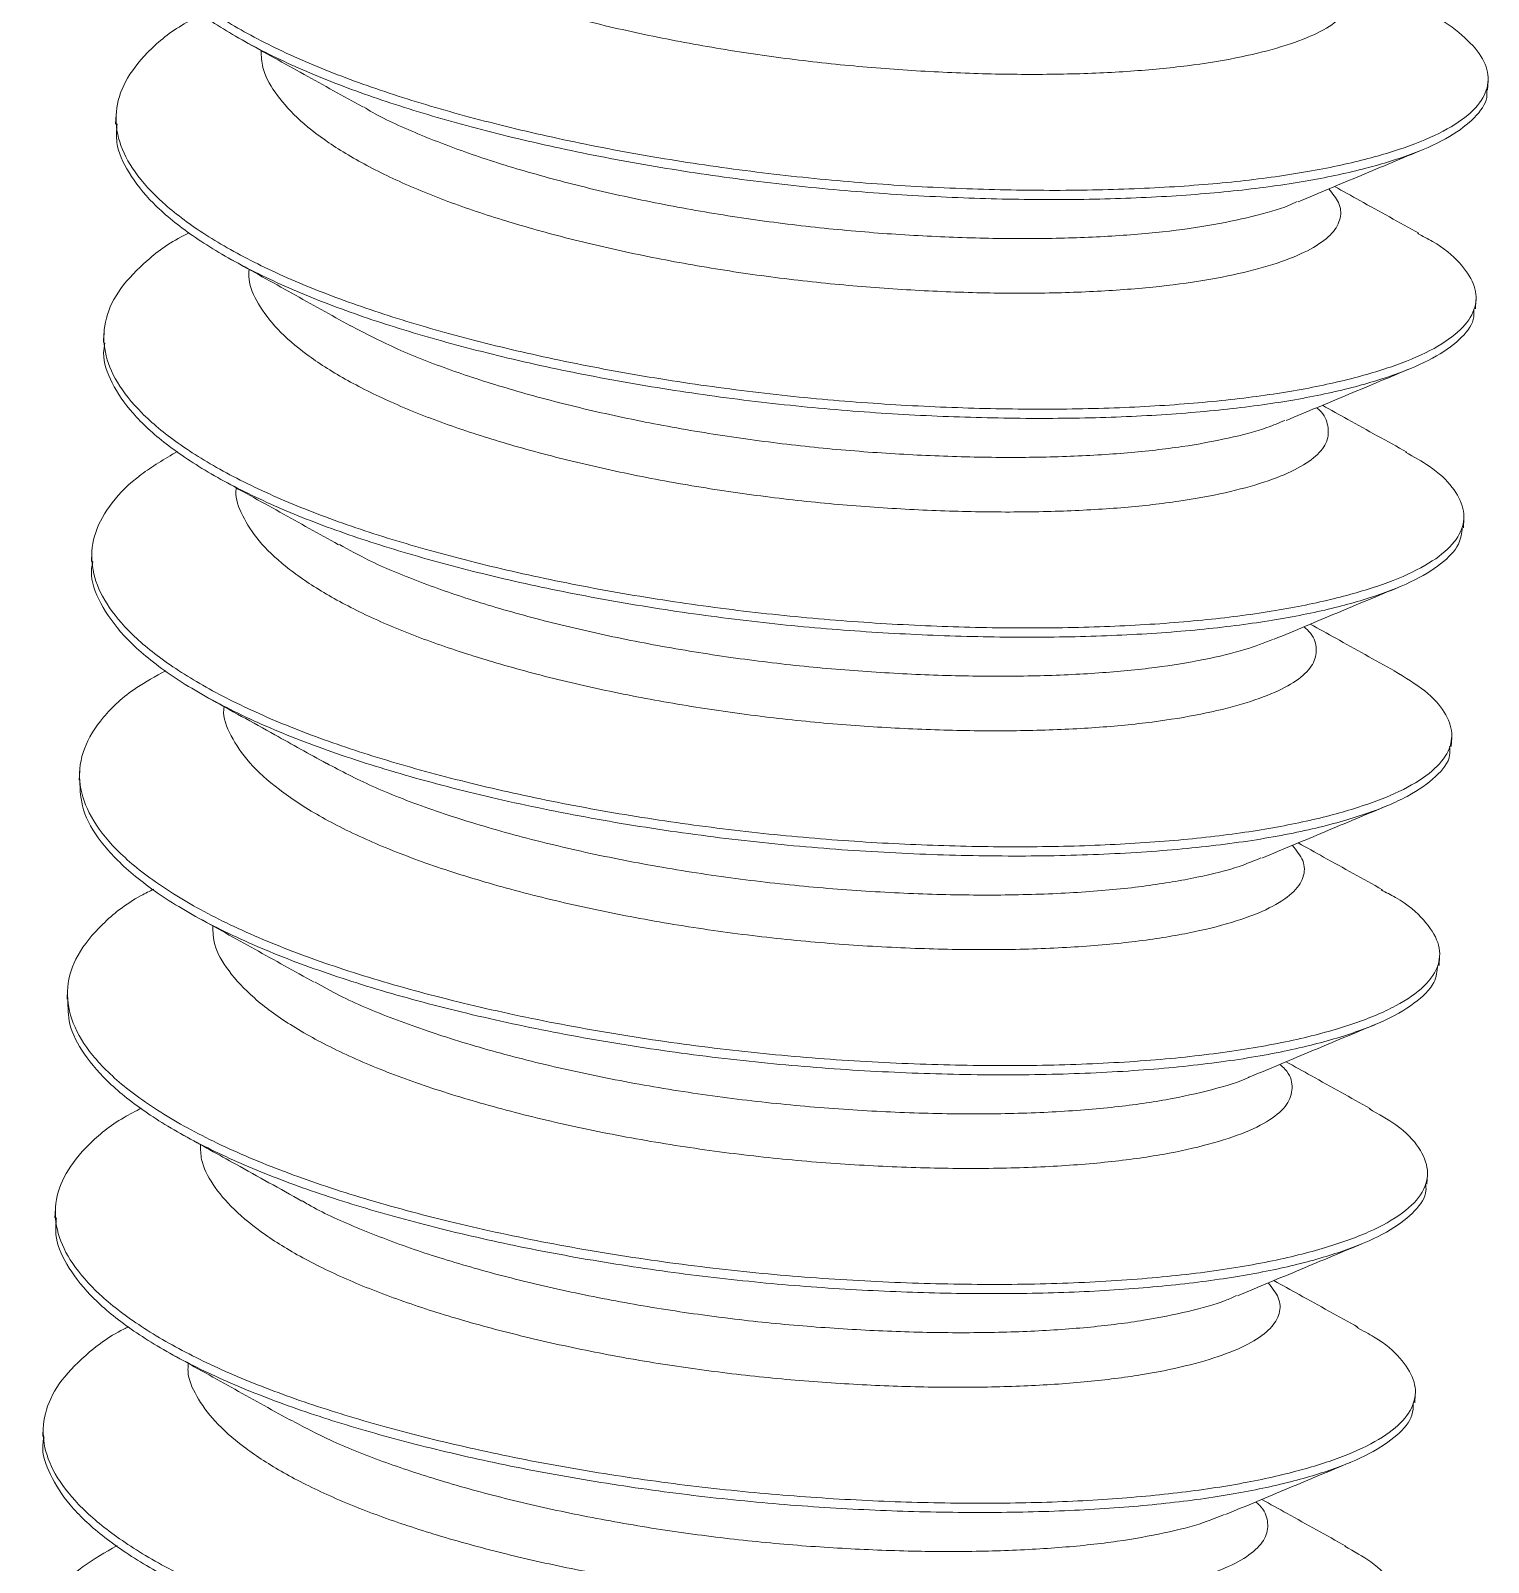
# Model space of a CAD drawing. Header units: millimetres. Extents: x -2.9 to 4.3, y -0.5 to 26.1.
# Drawn here: x -2.33 to 4.07, y 12.63 to 19.35 of the extents above; entities that cross this region are included whole.
import ezdxf

# ---------------------------------------------------------------- set-up
doc = ezdxf.new("R2010")
doc.units = ezdxf.units.MM

msp = doc.modelspace()

# ---------------------------------------------------------------- linework, layer by layer
at = {"color": 7, "linetype": 'Continuous', "lineweight": 15}
for p, q in [((4.0632, 19.0909), (4.0654, 19.1313)), ((-1.952, 18.9837), (-1.9542, 18.9432)), ((4.01, 18.1312), (4.0122, 18.1717)), ((-2.0052, 18.024), (-2.0074, 17.9835)), ((3.9568, 17.1715), (3.959, 17.212)), ((-2.0584, 17.0643), (-2.0606, 17.0238)), ((3.9036, 16.2118), (3.9058, 16.2522)), ((-2.1116, 16.1046), (-2.1139, 16.0641)), ((3.8503, 15.2521), (3.8526, 15.2926)), ((-2.1648, 15.1449), (-2.1671, 15.1044)), ((3.7971, 14.2924), (3.7994, 14.3328)), ((-2.218, 14.1852), (-2.2203, 14.1447)), ((3.7439, 13.3327), (3.7462, 13.3731)), ((-2.2713, 13.2255), (-2.2735, 13.185))]:
    msp.add_line(p, q, dxfattribs=at)
for points, knots in [([(3.8123, 19.4225), (3.8188, 19.4194), (3.8872, 19.3868), (3.9686, 19.3213), (4.0509, 19.2276), (4.0745, 19.1345), (4.0446, 19.0446), (3.9584, 18.9593), (3.8184, 18.8812), (3.6291, 18.8124), (3.3949, 18.7531), (3.1182, 18.706), (2.801, 18.6724), (2.4497, 18.6532), (2.074, 18.6491), (1.6841, 18.6599), (1.285, 18.6848), (0.8805, 18.726), (0.4755, 18.7835), (0.0804, 18.856), (-0.2937, 18.9415), (-0.6388, 19.0376), (-0.9519, 19.1434), (-1.2298, 19.2602), (-1.4674, 19.3863), (-1.6573, 19.5184), (-1.7946, 19.6528), (-1.8782, 19.7865), (-1.9082, 19.9192), (-1.8839, 20.0517), (-1.8019, 20.1804), (-1.6828, 20.2931), (-1.5693, 20.3576), (-1.5211, 20.3849)], [0, 0, 0, 0, 0.003533, 0.037115, 0.070093, 0.103174, 0.136821, 0.170728, 0.204578, 0.238054, 0.270932, 0.304159, 0.337888, 0.37181, 0.405606, 0.438962, 0.471808, 0.505167, 0.538964, 0.572886, 0.606613, 0.639836, 0.672716, 0.706195, 0.740046, 0.773953, 0.807597, 0.840674, 0.873656, 0.907241, 0.941131, 0.975008, 1, 1, 1, 1]), ([(4.0583, 19.0911), (4.0594, 19.0839), (4.0652, 19.0455), (4.0208, 18.9796), (3.9227, 18.8959), (3.7672, 18.8203), (3.5652, 18.7542), (3.3186, 18.6979), (3.0303, 18.6547), (2.7026, 18.625), (2.3433, 18.6101), (1.9628, 18.6102), (1.5698, 18.625), (1.1688, 18.6543), (0.7635, 18.7002), (0.3601, 18.762), (-0.0301, 18.8384), (-0.3965, 18.9272), (-0.7328, 19.0259), (-1.0363, 19.1349), (-1.3036, 19.2546), (-1.5283, 19.3827), (-1.704, 19.5158), (-1.825, 19.6502), (-1.8951, 19.7794), (-1.8975, 19.8629), (-1.8987, 19.9028)], [0, 0, 0, 0, 0.0101184, 0.0536586, 0.0974204, 0.1409909, 0.1839678, 0.2263432, 0.2694273, 0.3130497, 0.3568052, 0.4002813, 0.4430812, 0.4855285, 0.5287612, 0.5724469, 0.616177, 0.6595404, 0.7021465, 0.7447526, 0.7881161, 0.8318461, 0.8755318, 0.9187645, 0.9612119, 1, 1, 1, 1]), ([(3.7558, 18.4624), (3.7784, 18.4508), (3.8592, 18.4095), (3.9441, 18.3353), (4.0098, 18.2413), (4.0185, 18.1491), (3.9727, 18.0602), (3.871, 17.9767), (3.7164, 17.9011), (3.5141, 17.8349), (3.2677, 17.7787), (2.9793, 17.7354), (2.6516, 17.7058), (2.2924, 17.6908), (1.9118, 17.691), (1.5189, 17.7057), (1.1179, 17.735), (0.7125, 17.7809), (0.3091, 17.8428), (-0.0811, 17.9192), (-0.4474, 18.0079), (-0.7837, 18.1067), (-1.0873, 18.2156), (-1.3546, 18.3353), (-1.5793, 18.4635), (-1.7547, 18.5965), (-1.8768, 18.731), (-1.9454, 18.8642), (-1.96, 18.997), (-1.9202, 19.1289), (-1.8217, 19.2559), (-1.7054, 19.3555), (-1.6052, 19.408), (-1.574, 19.4244)], [0, 0, 0, 0, 0.012998, 0.046445, 0.079313, 0.11259, 0.14635, 0.180282, 0.214065, 0.247388, 0.280245, 0.313651, 0.347474, 0.381401, 0.415111, 0.448297, 0.481209, 0.514731, 0.548603, 0.58251, 0.616133, 0.649169, 0.682204, 0.715827, 0.749734, 0.783607, 0.817128, 0.85004, 0.883226, 0.916936, 0.950863, 0.984686, 1, 1, 1, 1]), ([(-1.389, 19.3048), (-1.3017, 19.2564), (-1.1271, 19.1595), (-0.956, 19.0644), (-0.8705, 19.0168)], [0, 0, 0, 0, 0.50021, 1, 1, 1, 1]), ([(4.0031, 18.1316), (4.0035, 18.1157), (4.0045, 18.0688), (3.9455, 17.9956), (3.8307, 17.914), (3.6616, 17.841), (3.4466, 17.7774), (3.1881, 17.7246), (2.8882, 17.6851), (2.5507, 17.6595), (2.1843, 17.6489), (1.7997, 17.6533), (1.4041, 17.6719), (1.0015, 17.7059), (0.5957, 17.7564), (0.1948, 17.8225), (-0.1897, 17.9026), (-0.5478, 17.9944), (-0.8752, 18.0958), (-1.1689, 18.2079), (-1.425, 18.3303), (-1.6362, 18.4602), (-1.7973, 18.5941), (-1.9024, 18.7283), (-1.955, 18.8446), (-1.9498, 18.9155), (-1.9478, 18.9429)], [0, 0, 0, 0, 0.0223784, 0.0660225, 0.1097717, 0.1532139, 0.1959541, 0.238442, 0.2817176, 0.3254191, 0.369137, 0.4124608, 0.4550071, 0.4976759, 0.5410766, 0.5848165, 0.628484, 0.6716714, 0.7140864, 0.7569437, 0.8004514, 0.8442106, 0.8878088, 0.9308421, 0.9732126, 1, 1, 1, 1]), ([(3.2328, 18.6014), (3.325, 18.64), (3.5093, 18.7172), (3.6897, 18.7925), (3.7799, 18.8302)], [0, 0, 0, 0, 0.499729, 1, 1, 1, 1]), ([(3.7616, 18.463), (3.6758, 18.5106), (3.5538, 18.5782), (3.4292, 18.6475), (3.3922, 18.6681)], [0, 0, 0, 0, 0.702537, 1, 1, 1, 1]), ([(3.7029, 17.5027), (3.7395, 17.4825), (3.83, 17.4323), (3.915, 17.3491), (3.9645, 17.2552), (3.958, 17.1639), (3.8963, 17.0762), (3.7793, 16.9948), (3.6107, 16.9217), (3.3956, 16.8582), (3.1371, 16.8054), (2.8372, 16.7659), (2.4997, 16.7403), (2.1333, 16.7296), (1.7487, 16.7341), (1.3531, 16.7526), (0.9505, 16.7866), (0.5447, 16.8371), (0.1439, 16.9033), (-0.2406, 16.9834), (-0.5988, 17.0752), (-0.9261, 17.1765), (-1.2199, 17.2887), (-1.4759, 17.4111), (-1.6873, 17.541), (-1.8479, 17.6748), (-1.9548, 17.8091), (-2.0083, 17.942), (-2.0074, 18.0748), (-1.9521, 18.2059), (-1.8368, 18.3306), (-1.7274, 18.4174), (-1.6436, 18.4584), (-1.6318, 18.4642)], [0, 0, 0, 0, 0.0224948, 0.0557873, 0.0886654, 0.1221208, 0.1559729, 0.1899066, 0.2236021, 0.2567531, 0.2897084, 0.3232747, 0.3571713, 0.3910805, 0.4246842, 0.4576848, 0.4907804, 0.5244438, 0.5583702, 0.5922404, 0.6257382, 0.658637, 0.6918788, 0.725625, 0.7595665, 0.7933829, 0.8267613, 0.8596255, 0.8930005, 0.9268154, 0.960757, 0.9945052, 1, 1, 1, 1]), ([(-1.4422, 18.3451), (-1.3548, 18.2966), (-1.1802, 18.1998), (-1.0091, 18.1046), (-0.9235, 18.057)], [0, 0, 0, 0, 0.500211, 1, 1, 1, 1]), ([(3.9523, 17.1717), (3.9493, 17.1474), (3.9425, 17.0922), (3.8654, 17.0121), (3.7347, 16.9327), (3.5523, 16.8624), (3.3247, 16.8015), (3.0544, 16.7525), (2.7431, 16.7167), (2.3964, 16.6953), (2.0238, 16.6889), (1.6357, 16.6975), (1.2377, 16.72), (0.8338, 16.7588), (0.4282, 16.8138), (0.0309, 16.8841), (-0.3471, 16.9678), (-0.6968, 17.0625), (-1.015, 17.1666), (-1.2985, 17.2819), (-1.5428, 17.4067), (-1.7401, 17.5381), (-1.8865, 17.6724), (-1.9752, 17.8062), (-2.0136, 17.9099), (-2.0038, 17.9681), (-2.0012, 17.9831)], [0, 0, 0, 0, 0.034679, 0.078394, 0.122099, 0.165381, 0.207877, 0.250607, 0.294044, 0.337792, 0.38144, 0.42458, 0.466972, 0.509886, 0.553423, 0.597185, 0.640757, 0.683739, 0.726113, 0.769193, 0.812813, 0.856569, 0.900048, 0.942852, 0.985296, 1, 1, 1, 1]), ([(3.1795, 17.6417), (3.2716, 17.6802), (3.456, 17.7575), (3.6364, 17.8328), (3.7266, 17.8705)], [0, 0, 0, 0, 0.499729, 1, 1, 1, 1]), ([(3.7084, 17.5033), (3.6226, 17.5509), (3.5005, 17.6186), (3.376, 17.6878), (3.3389, 17.7084)], [0, 0, 0, 0, 0.70275, 1, 1, 1, 1]), ([(3.6541, 16.5434), (3.702, 16.5144), (3.7995, 16.4552), (3.8813, 16.3628), (3.915, 16.2694), (3.8931, 16.179), (3.8155, 16.0928), (3.6834, 16.0135), (3.5014, 15.9432), (3.2737, 15.8823), (3.0034, 15.8332), (2.6921, 15.7975), (2.3455, 15.7761), (1.9728, 15.7697), (1.5847, 15.7782), (1.1867, 15.8008), (0.7828, 15.8396), (0.3772, 15.8946), (-0.0201, 15.9649), (-0.3981, 16.0486), (-0.7477, 16.1432), (-1.0659, 16.2474), (-1.3495, 16.3627), (-1.5937, 16.4875), (-1.7912, 16.6189), (-1.9368, 16.7531), (-2.0286, 16.8871), (-2.0668, 17.0199), (-2.0508, 17.1525), (-1.9778, 17.282), (-1.8586, 17.4019), (-1.7392, 17.4729), (-1.683, 17.5064)], [0, 0, 0, 0, 0.031969, 0.065055, 0.098031, 0.131612, 0.165502, 0.199383, 0.232937, 0.265881, 0.299007, 0.33268, 0.366595, 0.400432, 0.433876, 0.466739, 0.500007, 0.533759, 0.567684, 0.601463, 0.634784, 0.667634, 0.70103, 0.734846, 0.768767, 0.802473, 0.835657, 0.868561, 0.902073, 0.935938, 0.96984, 1, 1, 1, 1]), ([(-1.495, 17.3852), (-1.4077, 17.3367), (-1.2331, 17.2399), (-1.062, 17.1447), (-0.9765, 17.0972)], [0, 0, 0, 0, 0.50021, 1, 1, 1, 1]), ([(3.8961, 16.2122), (3.8973, 16.1994), (3.9015, 16.1534), (3.8427, 16.0791), (3.7212, 15.9919), (3.5372, 15.9148), (3.3015, 15.8482), (3.0166, 15.7946), (2.6853, 15.7562), (2.314, 15.7341), (1.9141, 15.7292), (1.4976, 15.7411), (1.0706, 15.7692), (0.6384, 15.8162), (0.2078, 15.8812), (-0.2081, 15.9629), (-0.5964, 16.0586), (-0.9506, 16.1654), (-1.2667, 16.2843), (-1.54, 16.4148), (-1.7618, 16.5537), (-1.9266, 16.6968), (-2.0258, 16.8397), (-2.0681, 16.9487), (-2.0567, 17.0091), (-2.054, 17.0234)], [0, 0, 0, 0, 0.017957, 0.064486, 0.11115, 0.15745, 0.202911, 0.248407, 0.294727, 0.341395, 0.38791, 0.433782, 0.479005, 0.525032, 0.571613, 0.618254, 0.664456, 0.709785, 0.755436, 0.801842, 0.848518, 0.894966, 0.940699, 0.985976, 1, 1, 1, 1]), ([(3.1265, 16.6821), (3.2187, 16.7207), (3.4032, 16.7979), (3.5837, 16.8733), (3.674, 16.911)], [0, 0, 0, 0, 0.499734, 1, 1, 1, 1]), ([(3.6553, 16.5435), (3.5696, 16.591), (3.4475, 16.6587), (3.3229, 16.728), (3.2857, 16.7487)], [0, 0, 0, 0, 0.701904, 1, 1, 1, 1]), ([(3.5957, 15.5832), (3.6175, 15.5722), (3.7023, 15.5296), (3.7895, 15.4518), (3.8554, 15.3514), (3.8559, 15.2535), (3.7943, 15.1597), (3.6695, 15.0727), (3.4864, 14.9955), (3.2505, 14.929), (2.9656, 14.8753), (2.6344, 14.837), (2.263, 14.8149), (1.8631, 14.81), (1.4466, 14.8219), (1.0196, 14.85), (0.5874, 14.8969), (0.1568, 14.962), (-0.2591, 15.0437), (-0.6474, 15.1393), (-1.0016, 15.2462), (-1.3177, 15.3651), (-1.5909, 15.4956), (-1.813, 15.6345), (-1.9768, 15.7775), (-2.0796, 15.9206), (-2.1214, 16.0624), (-2.1017, 16.2038), (-2.016, 16.3412), (-1.8945, 16.4563), (-1.7793, 16.5197), (-1.7354, 16.5439)], [0, 0, 0, 0, 0.012337, 0.048019, 0.083093, 0.118698, 0.154789, 0.190986, 0.2269, 0.262163, 0.297453, 0.333384, 0.369583, 0.405664, 0.441246, 0.476324, 0.512027, 0.548159, 0.584338, 0.620176, 0.655337, 0.690748, 0.726744, 0.76295, 0.798979, 0.834453, 0.869574, 0.905366, 0.941531, 0.977682, 1, 1, 1, 1]), ([(-1.5482, 16.4254), (-1.4505, 16.3713), (-1.2769, 16.275), (-1.1052, 16.1795), (-1.03, 16.1377)], [0, 0, 0, 0, 0.562434, 1, 1, 1, 1]), ([(3.8449, 15.2524), (3.842, 15.227), (3.8352, 15.1688), (3.7494, 15.0844), (3.6028, 15.0008), (3.3982, 14.9279), (3.1429, 14.8658), (2.8396, 14.8181), (2.4915, 14.7859), (2.1076, 14.7705), (1.7001, 14.7722), (1.2789, 14.7903), (0.8493, 14.8256), (0.4165, 14.8797), (-0.0101, 14.9515), (-0.4166, 15.039), (-0.792, 15.1393), (-1.1319, 15.2505), (-1.432, 15.3742), (-1.6862, 15.5085), (-1.8866, 15.6496), (-2.0254, 15.7929), (-2.1064, 15.9314), (-2.1098, 16.021), (-2.1115, 16.064)], [0, 0, 0, 0, 0.036059, 0.082698, 0.129278, 0.175305, 0.220526, 0.266397, 0.312911, 0.359577, 0.405897, 0.451392, 0.496851, 0.543151, 0.589814, 0.636341, 0.682241, 0.727457, 0.773456, 0.820026, 0.866671, 0.912895, 0.958248, 1, 1, 1, 1]), ([(3.0733, 15.7224), (3.1655, 15.761), (3.35, 15.8382), (3.5306, 15.9136), (3.6209, 15.9514)], [0, 0, 0, 0, 0.499736, 1, 1, 1, 1]), ([(3.602, 15.5839), (3.5163, 15.6314), (3.3942, 15.6991), (3.2696, 15.7684), (3.2325, 15.789)], [0, 0, 0, 0, 0.702374, 1, 1, 1, 1]), ([(3.5432, 14.6236), (3.5852, 14.5999), (3.6836, 14.5442), (3.7692, 14.4529), (3.8097, 14.3531), (3.7862, 14.2566), (3.6997, 14.1651), (3.5515, 14.0816), (3.3473, 14.0086), (3.0919, 13.9465), (2.7887, 13.8989), (2.4406, 13.8667), (2.0566, 13.8512), (1.6491, 13.853), (1.2279, 13.871), (0.7983, 13.9064), (0.3655, 13.9605), (-0.061, 14.0323), (-0.4676, 14.1198), (-0.843, 14.2201), (-1.1829, 14.3313), (-1.4829, 14.455), (-1.7372, 14.5893), (-1.9373, 14.7303), (-2.0773, 14.8737), (-2.1565, 15.0161), (-2.1741, 15.1579), (-2.1301, 15.2986), (-2.0183, 15.433), (-1.901, 15.53), (-1.8053, 15.5772), (-1.7862, 15.5865)], [0, 0, 0, 0, 0.02631, 0.061697, 0.096835, 0.13265, 0.168805, 0.204913, 0.240592, 0.275648, 0.311206, 0.347263, 0.383439, 0.419346, 0.454613, 0.489853, 0.525744, 0.561916, 0.597984, 0.633565, 0.668617, 0.704275, 0.740375, 0.776534, 0.812367, 0.847524, 0.882886, 0.918844, 0.955026, 0.991043, 1, 1, 1, 1]), ([(-1.6011, 15.4656), (-1.5152, 15.4179), (-1.3416, 15.3216), (-1.1701, 15.2263), (-1.0834, 15.1781)], [0, 0, 0, 0, 0.49438, 1, 1, 1, 1]), ([(3.7912, 14.2927), (3.7924, 14.283), (3.7971, 14.2422), (3.749, 14.1742), (3.6462, 14.0911), (3.4868, 14.0162), (3.2811, 13.9508), (3.0312, 13.8955), (2.7397, 13.8533), (2.4091, 13.8247), (2.0478, 13.811), (1.666, 13.8124), (1.2723, 13.8282), (0.8708, 13.8588), (0.4653, 13.906), (0.0625, 13.969), (-0.3262, 14.0465), (-0.6902, 14.1361), (-1.0241, 14.2356), (-1.3249, 14.3454), (-1.5891, 14.4659), (-1.8101, 14.5946), (-1.9817, 14.7279), (-2.0983, 14.8623), (-2.1632, 14.9878), (-2.1632, 15.0678), (-2.1632, 15.1042)], [0, 0, 0, 0, 0.013546, 0.057118, 0.10088, 0.144417, 0.187331, 0.229723, 0.272863, 0.316511, 0.360259, 0.403696, 0.446426, 0.488922, 0.532205, 0.575909, 0.619625, 0.662942, 0.705479, 0.748159, 0.791566, 0.835307, 0.878972, 0.922152, 0.964562, 1, 1, 1, 1]), ([(3.0201, 14.7626), (3.1123, 14.8013), (3.2969, 14.8786), (3.4775, 14.954), (3.5679, 14.9917)], [0, 0, 0, 0, 0.4997393, 1, 1, 1, 1]), ([(3.5487, 14.6242), (3.4631, 14.6717), (3.341, 14.7394), (3.2164, 14.8087), (3.1793, 14.8293)], [0, 0, 0, 0, 0.702091, 1, 1, 1, 1]), ([(3.4893, 13.6639), (3.5161, 13.6499), (3.6, 13.6061), (3.6853, 13.5294), (3.7464, 13.4354), (3.7508, 13.3434), (3.7006, 13.2548), (3.5945, 13.1719), (3.436, 13.097), (3.2301, 13.0316), (2.9803, 12.9763), (2.6887, 12.9341), (2.3581, 12.9055), (1.9968, 12.8918), (1.615, 12.8931), (1.2213, 12.909), (0.8198, 12.9395), (0.4143, 12.9868), (0.0116, 13.0498), (-0.3772, 13.1273), (-0.7412, 13.2169), (-1.075, 13.3163), (-1.3759, 13.4262), (-1.6401, 13.5467), (-1.8611, 13.6753), (-2.0324, 13.8087), (-2.1503, 13.9431), (-2.2146, 14.0762), (-2.2249, 14.209), (-2.1807, 14.3407), (-2.0776, 14.4671), (-1.9628, 14.563), (-1.8668, 14.6123), (-1.8408, 14.6257)], [0, 0, 0, 0, 0.015664, 0.04907, 0.081928, 0.115257, 0.149045, 0.182979, 0.216739, 0.250016, 0.282887, 0.31634, 0.350186, 0.384109, 0.417791, 0.450926, 0.483878, 0.517441, 0.55133, 0.585229, 0.618818, 0.651803, 0.684898, 0.718557, 0.752476, 0.786334, 0.819817, 0.852704, 0.885944, 0.919685, 0.953618, 0.987422, 1, 1, 1, 1]), ([(-1.6541, 14.5058), (-1.5782, 14.4636), (-1.4046, 14.3674), (-1.2333, 14.2721), (-1.1369, 14.2185)], [0, 0, 0, 0, 0.437507, 1, 1, 1, 1]), ([(3.7373, 13.3331), (3.737, 13.3148), (3.7361, 13.2656), (3.6724, 13.1904), (3.553, 13.1093), (3.3801, 13.0371), (3.1617, 12.9743), (2.8998, 12.9225), (2.5967, 12.8841), (2.2565, 12.8596), (1.8883, 12.8501), (1.5027, 12.8557), (1.1064, 12.8754), (0.7034, 12.9108), (0.2975, 12.9625), (-0.1024, 13.0298), (-0.4852, 13.111), (-0.8409, 13.2036), (-1.1658, 13.3057), (-1.4567, 13.4188), (-1.7095, 13.5419), (-1.9169, 13.6722), (-2.0739, 13.8062), (-2.1744, 13.9403), (-2.2227, 14.0531), (-2.2159, 14.1204), (-2.2135, 14.1444)], [0, 0, 0, 0, 0.02582, 0.069487, 0.113227, 0.156628, 0.199296, 0.241843, 0.285166, 0.328884, 0.372586, 0.415861, 0.458349, 0.501089, 0.544532, 0.588281, 0.631925, 0.675058, 0.717446, 0.760369, 0.803911, 0.847673, 0.891241, 0.934213, 0.976589, 1, 1, 1, 1]), ([(2.9667, 13.8029), (3.059, 13.8415), (3.2436, 13.9188), (3.4243, 13.9943), (3.5147, 14.032)], [0, 0, 0, 0, 0.499742, 1, 1, 1, 1]), ([(3.4955, 13.6645), (3.4098, 13.712), (3.2878, 13.7797), (3.1632, 13.849), (3.1261, 13.8696)], [0, 0, 0, 0, 0.702256, 1, 1, 1, 1]), ([(3.4372, 12.7045), (3.4774, 12.6818), (3.5703, 12.629), (3.6548, 12.5431), (3.6999, 12.4493), (3.6891, 12.3583), (3.6229, 12.271), (3.5017, 12.1901), (3.3293, 12.1178), (3.1107, 12.0551), (2.8488, 12.0033), (2.5457, 11.9649), (2.2055, 11.9404), (1.8373, 11.9309), (1.4517, 11.9365), (1.0554, 11.9562), (0.6524, 11.9915), (0.2466, 12.0433), (-0.1534, 12.1106), (-0.5361, 12.1918), (-0.8919, 12.2844), (-1.2167, 12.3865), (-1.5076, 12.4995), (-1.7605, 12.6226), (-1.968, 12.753), (-2.1244, 12.887), (-2.2271, 13.0212), (-2.2763, 13.154), (-2.2711, 13.2867), (-2.2114, 13.4175), (-2.0914, 13.5416), (-1.9841, 13.6252), (-1.9048, 13.6633), (-1.8983, 13.6665)], [0, 0, 0, 0, 0.025244, 0.058478, 0.091368, 0.124857, 0.158718, 0.192636, 0.22629, 0.259377, 0.292369, 0.325964, 0.359865, 0.393753, 0.42731, 0.460257, 0.493399, 0.527086, 0.561011, 0.594854, 0.628301, 0.66117, 0.694454, 0.728219, 0.762153, 0.795937, 0.829259, 0.862119, 0.895531, 0.929359, 0.963288, 0.996999, 1, 1, 1, 1]), ([(-1.7074, 13.5461), (-1.6204, 13.4978), (-1.4463, 13.4013), (-1.2756, 13.3063), (-1.1903, 13.2589)], [0, 0, 0, 0, 0.500194, 1, 1, 1, 1]), ([(3.6877, 12.3731), (3.6833, 12.3464), (3.6738, 12.289), (3.591, 12.207), (3.4559, 12.1282), (3.2698, 12.0587), (3.0388, 11.9986), (2.7652, 11.9506), (2.4508, 11.916), (2.1017, 11.8957), (1.7275, 11.8905), (1.3384, 11.9002), (0.9398, 11.924), (0.5356, 11.964), (0.1303, 12.0203), (-0.2659, 12.0918), (-0.6419, 12.1764), (-0.9892, 12.2718), (-1.3048, 12.3768), (-1.5854, 12.4929), (-1.8263, 12.6184), (-2.0196, 12.7501), (-2.1618, 12.8845), (-2.246, 13.0182), (-2.281, 13.1184), (-2.2704, 13.1731), (-2.2682, 13.1846)], [0, 0, 0, 0, 0.038126, 0.081856, 0.125542, 0.168775, 0.211222, 0.254022, 0.297498, 0.341253, 0.384876, 0.42796, 0.470335, 0.513312, 0.556882, 0.600644, 0.644184, 0.687102, 0.729493, 0.772629, 0.816276, 0.860024, 0.903464, 0.946199, 0.988691, 1, 1, 1, 1]), ([(2.9135, 12.8432), (3.0057, 12.8818), (3.1904, 12.9591), (3.3711, 13.0346), (3.4616, 13.0724)], [0, 0, 0, 0, 0.499745, 1, 1, 1, 1]), ([(3.4419, 12.705), (3.3563, 12.7525), (3.2344, 12.8201), (3.1099, 12.8893), (3.0729, 12.9099)], [0, 0, 0, 0, 0.702406, 1, 1, 1, 1]), ([(3.388, 11.7452), (3.39, 11.7442), (3.4547, 11.7137), (3.5346, 11.6505), (3.6214, 11.5569), (3.6488, 11.4636), (3.623, 11.3734), (3.5409, 11.2877), (3.4047, 11.209), (3.2189, 11.1395), (2.9878, 11.0794), (2.7142, 11.0314), (2.3998, 10.9968), (2.0507, 10.9765), (1.6765, 10.9713), (1.2874, 10.981), (0.8888, 11.0048), (0.4846, 11.0448), (0.0793, 11.1011), (-0.3169, 11.1725), (-0.6929, 11.2572), (-1.0402, 11.3526), (-1.3558, 11.4576), (-1.6364, 11.5737), (-1.8772, 11.6992), (-2.0708, 11.8309), (-2.2121, 11.9653), (-2.2996, 12.0991), (-2.3336, 12.2319), (-2.3133, 12.3644), (-2.2356, 12.4935), (-2.1163, 12.6097), (-1.9999, 12.6773), (-1.9478, 12.7076)], [0, 0, 0, 0, 0.0010873, 0.0347007, 0.0677271, 0.1007534, 0.1343668, 0.1682645, 0.2021277, 0.2356397, 0.2685431, 0.3017196, 0.3354204, 0.3693377, 0.4031518, 0.4365487, 0.4693963, 0.5027101, 0.536484, 0.5704062, 0.6041566, 0.637425, 0.670284, 0.7037219, 0.7375544, 0.7714667, 0.8051391, 0.8382657, 0.8712036, 0.9047519, 0.9386285, 0.9725161, 1, 1, 1, 1])]:
    msp.add_open_spline(points, degree=3, knots=knots, dxfattribs=at)
at = {"color": 8, "linetype": 'Continuous', "lineweight": 15}
for points, knots in [([(3.4179, 19.6163), (3.4305, 19.6034), (3.466, 19.5672), (3.4778, 19.5075), (3.4557, 19.4403), (3.387, 19.3769), (3.2759, 19.3191), (3.1256, 19.2686), (2.9395, 19.2254), (2.7196, 19.1921), (2.4675, 19.1697), (2.1883, 19.1589), (1.8897, 19.1599), (1.5798, 19.1727), (1.2625, 19.1965), (0.9409, 19.2335), (0.6189, 19.2835), (0.3049, 19.3456), (0.0076, 19.418), (-0.2667, 19.4986), (-0.5156, 19.5867), (-0.7364, 19.6839), (-0.9251, 19.7886), (-1.0761, 19.898), (-1.1844, 20.0092), (-1.2529, 20.119), (-1.2625, 20.1909), (-1.2673, 20.2265)], [0, 0, 0, 0, 0.02223, 0.062511, 0.103484, 0.144776, 0.185997, 0.226761, 0.266795, 0.307255, 0.348328, 0.389638, 0.430793, 0.47141, 0.511404, 0.552026, 0.593183, 0.634492, 0.675563, 0.716019, 0.756055, 0.796823, 0.838045, 0.879336, 0.920306, 0.960582, 1, 1, 1, 1]), ([(3.3665, 18.6574), (3.3829, 18.6376), (3.4189, 18.5943), (3.4229, 18.5286), (3.3875, 18.4622), (3.3066, 18.4002), (3.184, 18.3444), (3.0233, 18.2959), (2.8274, 18.2552), (2.5983, 18.225), (2.3378, 18.2057), (2.0523, 18.1982), (1.7498, 18.2027), (1.4375, 18.2185), (1.1187, 18.2458), (0.7965, 18.2866), (0.4758, 18.3402), (0.1656, 18.4054), (-0.1255, 18.4803), (-0.3929, 18.5629), (-0.6341, 18.6536), (-0.8465, 18.7531), (-1.0249, 18.8594), (-1.1646, 18.9697), (-1.2602, 19.0809), (-1.3129, 19.1791), (-1.3152, 19.2398), (-1.3161, 19.2643)], [0, 0, 0, 0, 0.033924, 0.074456, 0.115577, 0.156908, 0.198058, 0.238646, 0.278663, 0.319352, 0.360552, 0.401877, 0.442937, 0.483357, 0.523443, 0.564272, 0.605532, 0.646833, 0.687786, 0.728023, 0.768259, 0.809212, 0.850514, 0.891773, 0.932602, 0.972688, 1, 1, 1, 1]), ([(3.2282, 18.602), (3.2159, 18.5961), (3.1647, 18.5717), (3.0348, 18.5356), (2.8412, 18.4945), (2.6114, 18.4644), (2.3512, 18.4451), (2.0656, 18.4376), (1.7631, 18.4421), (1.4508, 18.4579), (1.1319, 18.4852), (0.8098, 18.526), (0.4891, 18.5796), (0.1789, 18.6447), (-0.1121, 18.7197), (-0.3801, 18.8022), (-0.619, 18.8932), (-0.7827, 18.9659), (-0.854, 19.0093), (-0.8674, 19.0174)], [0, 0, 0, 0, 0.020199, 0.084284, 0.147468, 0.211713, 0.276763, 0.342013, 0.406844, 0.470664, 0.533956, 0.598423, 0.663568, 0.728779, 0.793442, 0.856972, 0.920502, 0.985164, 1, 1, 1, 1]), ([(3.3135, 17.6978), (3.3171, 17.6947), (3.3481, 17.6687), (3.3667, 17.6181), (3.3654, 17.5498), (3.3156, 17.4844), (3.223, 17.424), (3.0891, 17.3702), (2.9182, 17.3238), (2.7128, 17.2858), (2.4745, 17.2587), (2.2062, 17.2427), (1.915, 17.2386), (1.6093, 17.2464), (1.2948, 17.2652), (0.9747, 17.2963), (0.6521, 17.3408), (0.3335, 17.3978), (0.0279, 17.4659), (-0.2567, 17.5432), (-0.517, 17.6278), (-0.7504, 17.7212), (-0.9539, 17.8229), (-1.1216, 17.9306), (-1.2497, 18.0414), (-1.3324, 18.1524), (-1.3724, 18.2399), (-1.3696, 18.2901), (-1.3688, 18.3044)], [0, 0, 0, 0, 0.005333, 0.045364, 0.086099, 0.12732, 0.168639, 0.209668, 0.250032, 0.290157, 0.331028, 0.372302, 0.413592, 0.454509, 0.494689, 0.534985, 0.575975, 0.617286, 0.658528, 0.699315, 0.739371, 0.779846, 0.820937, 0.862266, 0.903443, 0.944084, 0.984097, 1, 1, 1, 1]), ([(3.1745, 17.6424), (3.1493, 17.6315), (3.0823, 17.6027), (2.9304, 17.5634), (2.7264, 17.5251), (2.4877, 17.4981), (2.2195, 17.4821), (1.9283, 17.478), (1.6225, 17.4858), (1.3081, 17.5046), (0.988, 17.5357), (0.6654, 17.5802), (0.3468, 17.6372), (0.0412, 17.7053), (-0.2436, 17.7826), (-0.5032, 17.8672), (-0.7346, 17.9586), (-0.8612, 18.025), (-0.9232, 18.0575)], [0, 0, 0, 0, 0.03841, 0.102136, 0.165485, 0.230013, 0.295177, 0.360366, 0.424965, 0.488402, 0.552021, 0.616735, 0.681957, 0.747071, 0.811466, 0.874706, 0.938607, 1, 1, 1, 1]), ([(3.2583, 16.7372), (3.2682, 16.7279), (3.3026, 16.6953), (3.3176, 16.6389), (3.3026, 16.5713), (3.2406, 16.5071), (3.1359, 16.4484), (2.9913, 16.3967), (2.8104, 16.3523), (2.5956, 16.3174), (2.3482, 16.2933), (2.0727, 16.2806), (1.7765, 16.2799), (1.468, 16.291), (1.1516, 16.3129), (0.8305, 16.3479), (0.5081, 16.396), (0.1923, 16.4563), (-0.1081, 16.5272), (-0.3861, 16.6067), (-0.639, 16.6935), (-0.8643, 16.7894), (-1.0584, 16.8931), (-1.215, 17.002), (-1.3315, 17.1132), (-1.4009, 17.2237), (-1.4312, 17.3014), (-1.4255, 17.3417), (-1.4249, 17.3463)], [0, 0, 0, 0, 0.016195, 0.056361, 0.097266, 0.138549, 0.179821, 0.220693, 0.26082, 0.301169, 0.342187, 0.3835, 0.424719, 0.465456, 0.505485, 0.546007, 0.587121, 0.628447, 0.669594, 0.710181, 0.750193, 0.790873, 0.832065, 0.873386, 0.914444, 0.954863, 0.994942, 1, 1, 1, 1]), ([(3.1242, 16.6824), (3.0842, 16.6668), (2.9993, 16.6339), (2.8231, 16.5918), (2.609, 16.5567), (2.3615, 16.5327), (2.086, 16.52), (1.7898, 16.5193), (1.4813, 16.5303), (1.1649, 16.5523), (0.8438, 16.5872), (0.5214, 16.6353), (0.2056, 16.6957), (-0.0948, 16.7666), (-0.373, 16.846), (-0.6249, 16.933), (-0.828, 17.0174), (-0.9313, 17.0749), (-0.9728, 17.098)], [0, 0, 0, 0, 0.056661, 0.120024, 0.183739, 0.24851, 0.313747, 0.378834, 0.443163, 0.506371, 0.570359, 0.635282, 0.700539, 0.765513, 0.829603, 0.892786, 0.957023, 1, 1, 1, 1]), ([(3.2074, 15.7785), (3.2252, 15.756), (3.263, 15.7083), (3.261, 15.6371), (3.213, 15.5671), (3.1138, 15.5027), (2.9685, 15.4459), (2.781, 15.3972), (2.5546, 15.3589), (2.2914, 15.333), (1.9962, 15.3201), (1.6784, 15.3208), (1.3473, 15.3348), (1.0079, 15.3614), (0.6643, 15.4033), (0.322, 15.4597), (-0.0086, 15.5293), (-0.3172, 15.61), (-0.5988, 15.6993), (-0.85, 15.7982), (-1.0671, 15.9067), (-1.2432, 16.0219), (-1.3744, 16.1403), (-1.4519, 16.2584), (-1.4855, 16.3405), (-1.4788, 16.3826), (-1.4782, 16.3866)], [0, 0, 0, 0, 0.038589, 0.081912, 0.125828, 0.169873, 0.213574, 0.25648, 0.299419, 0.343139, 0.387187, 0.431091, 0.474386, 0.517066, 0.560508, 0.604475, 0.648498, 0.692106, 0.734887, 0.777973, 0.821773, 0.86583, 0.90967, 0.952833, 0.995566, 1, 1, 1, 1]), ([(3.068, 15.7232), (3.0381, 15.7106), (2.9632, 15.6789), (2.7932, 15.6368), (2.5682, 15.5982), (2.3046, 15.5724), (2.0095, 15.5595), (1.6917, 15.5602), (1.3606, 15.5742), (1.0211, 15.6008), (0.6776, 15.6426), (0.3353, 15.6991), (0.0047, 15.7687), (-0.3041, 15.8493), (-0.5849, 15.9387), (-0.832, 16.0346), (-0.9649, 16.1044), (-1.029, 16.1382)], [0, 0, 0, 0, 0.044862, 0.112633, 0.180457, 0.249514, 0.319091, 0.388439, 0.456825, 0.524241, 0.592859, 0.662307, 0.731843, 0.800723, 0.868298, 0.936354, 1, 1, 1, 1]), ([(3.152, 14.8179), (3.16, 14.8109), (3.1956, 14.7792), (3.2113, 14.7217), (3.1961, 14.6497), (3.1267, 14.5815), (3.0092, 14.5198), (2.847, 14.4663), (2.6441, 14.4211), (2.4031, 14.3877), (2.1264, 14.3667), (1.8212, 14.3591), (1.4974, 14.3651), (1.1625, 14.3838), (0.821, 14.4162), (0.477, 14.4639), (0.1379, 14.5257), (-0.1852, 14.5999), (-0.4836, 14.6842), (-0.7538, 14.7769), (-0.9922, 14.8798), (-1.1942, 14.9913), (-1.3534, 15.1082), (-1.4631, 15.2268), (-1.5243, 15.3326), (-1.5273, 15.3982), (-1.5285, 15.4253)], [0, 0, 0, 0, 0.012181, 0.055006, 0.098659, 0.142727, 0.186738, 0.230225, 0.272949, 0.316288, 0.360237, 0.40433, 0.448095, 0.491078, 0.534027, 0.577773, 0.621863, 0.665824, 0.709191, 0.75191, 0.795371, 0.839373, 0.883447, 0.92712, 0.969969, 1, 1, 1, 1]), ([(3.0188, 14.7626), (3.0173, 14.7618), (2.9773, 14.7406), (2.857, 14.7061), (2.6582, 14.6603), (2.4161, 14.6271), (2.1398, 14.606), (1.8345, 14.5984), (1.5107, 14.6044), (1.1758, 14.6232), (0.8343, 14.6556), (0.4902, 14.7032), (0.1512, 14.765), (-0.1718, 14.8393), (-0.4707, 14.9235), (-0.7392, 15.0164), (-0.9448, 15.1022), (-1.0439, 15.1591), (-1.0785, 15.179)], [0, 0, 0, 0, 0.002686, 0.071318, 0.138747, 0.207147, 0.276509, 0.346099, 0.415171, 0.483009, 0.550793, 0.619834, 0.689419, 0.758801, 0.827245, 0.894666, 0.963258, 1, 1, 1, 1]), ([(3.1015, 13.8593), (3.1186, 13.8376), (3.1543, 13.7922), (3.1557, 13.7247), (3.1166, 13.6586), (3.0323, 13.597), (2.9066, 13.5418), (2.743, 13.4939), (2.5444, 13.4539), (2.3127, 13.4245), (2.05, 13.4062), (1.7628, 13.3996), (1.4593, 13.405), (1.1464, 13.4217), (0.8272, 13.4501), (0.5049, 13.4919), (0.1847, 13.5464), (-0.1243, 13.6125), (-0.4136, 13.688), (-0.679, 13.7712), (-0.9181, 13.8626), (-1.128, 13.9628), (-1.3035, 14.0695), (-1.44, 14.18), (-1.5319, 14.2911), (-1.5808, 14.3862), (-1.5814, 14.4439), (-1.5817, 14.4656)], [0, 0, 0, 0, 0.037327, 0.077913, 0.119059, 0.160385, 0.201498, 0.24202, 0.282047, 0.322784, 0.364002, 0.405315, 0.446332, 0.48668, 0.526806, 0.567678, 0.608949, 0.650231, 0.691135, 0.731301, 0.771601, 0.81259, 0.853896, 0.89513, 0.935904, 0.975949, 1, 1, 1, 1]), ([(2.9616, 13.8036), (2.9459, 13.7963), (2.8905, 13.7705), (2.7547, 13.7335), (2.5581, 13.6932), (2.3259, 13.6639), (2.0633, 13.6455), (1.7761, 13.639), (1.4726, 13.6444), (1.1597, 13.6611), (0.8405, 13.6894), (0.5181, 13.7313), (0.198, 13.7858), (-0.111, 13.8518), (-0.4002, 13.9274), (-0.6663, 14.0105), (-0.9026, 14.1023), (-1.0599, 14.1728), (-1.126, 14.2136), (-1.1347, 14.2189)], [0, 0, 0, 0, 0.025315, 0.089295, 0.152495, 0.216816, 0.281895, 0.347124, 0.411886, 0.475593, 0.538948, 0.603481, 0.668644, 0.733825, 0.798409, 0.861827, 0.925457, 0.990175, 1, 1, 1, 1]), ([(3.0467, 12.8989), (3.0522, 12.8941), (3.0843, 12.8663), (3.1022, 12.8141), (3.097, 12.746), (3.0437, 12.6809), (2.9477, 12.621), (2.8108, 12.5678), (2.6371, 12.5219), (2.4291, 12.4848), (2.1882, 12.4585), (1.9178, 12.4434), (1.6251, 12.4403), (1.3186, 12.449), (1.0036, 12.4686), (0.6832, 12.5009), (0.3606, 12.5463), (0.0427, 12.6043), (-0.2615, 12.6732), (-0.5443, 12.7511), (-0.8025, 12.8363), (-1.0337, 12.9304), (-1.2346, 13.0327), (-1.3993, 13.1408), (-1.5242, 13.2517), (-1.6031, 13.3626), (-1.6401, 13.4473), (-1.6363, 13.4946), (-1.6354, 13.5061)], [0, 0, 0, 0, 0.008337, 0.048396, 0.089186, 0.130431, 0.171745, 0.212737, 0.253036, 0.293219, 0.334138, 0.375431, 0.416709, 0.457583, 0.49771, 0.538076, 0.579108, 0.620431, 0.661654, 0.702392, 0.742425, 0.782965, 0.824091, 0.865426, 0.906577, 0.947163, 0.987184, 1, 1, 1, 1]), ([(2.9089, 12.8438), (2.8797, 12.8316), (2.808, 12.8016), (2.6495, 12.7615), (2.4426, 12.7241), (2.2014, 12.6979), (1.9311, 12.6828), (1.6384, 12.6796), (1.3319, 12.6884), (1.0168, 12.708), (0.6965, 12.7402), (0.3739, 12.7857), (0.056, 12.8437), (-0.2482, 12.9126), (-0.5312, 12.9905), (-0.7887, 13.0758), (-1.0123, 13.1653), (-1.1324, 13.2294), (-1.1887, 13.2595)], [0, 0, 0, 0, 0.043517, 0.107122, 0.170544, 0.235129, 0.300303, 0.365452, 0.429965, 0.4933, 0.557012, 0.621774, 0.686995, 0.752059, 0.816358, 0.879544, 0.943528, 1, 1, 1, 1])]:
    msp.add_open_spline(points, degree=3, knots=knots, dxfattribs=at)

doc.saveas('drawing.dxf')
